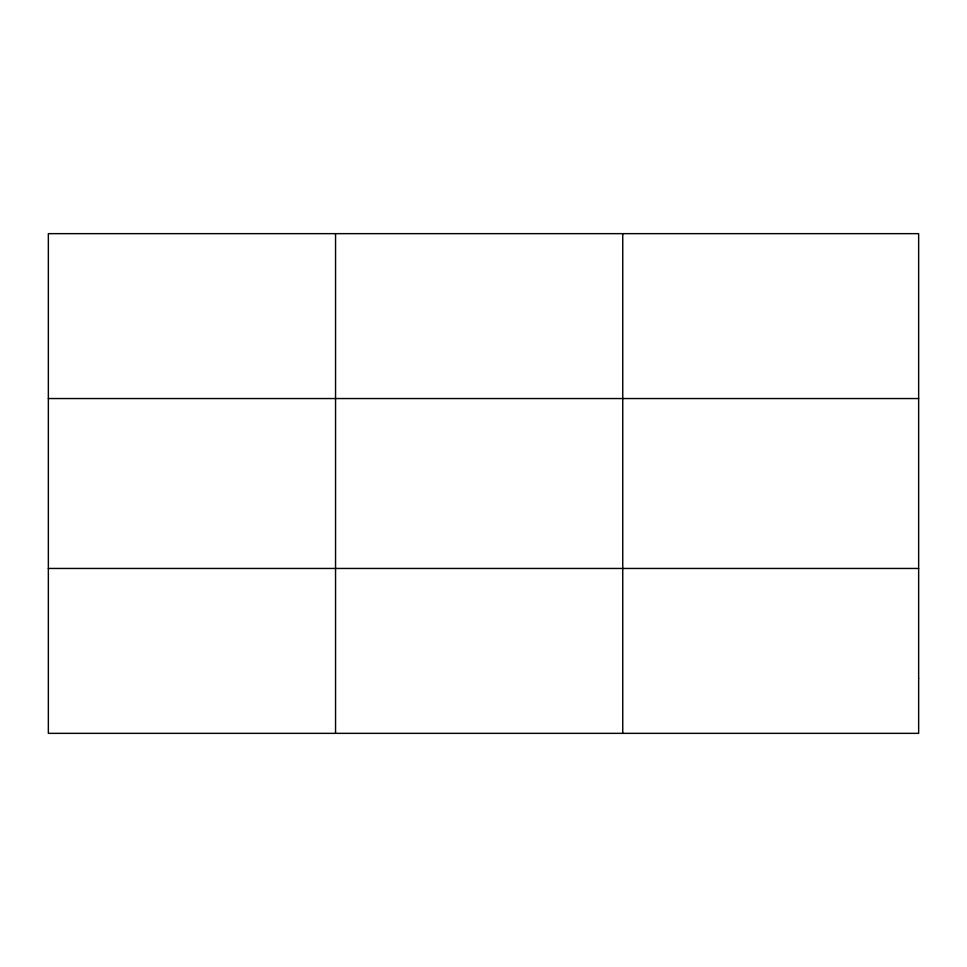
<?xml version="1.0" encoding="UTF-8"?>
<svg xmlns="http://www.w3.org/2000/svg" width="967" height="967" viewBox="0 0 967 967"><rect width="100%" height="100%" fill="white"/><g stroke="black" fill="none" stroke-linecap="round" stroke-linejoin="round"><path stroke-width="1.45" d="M335.549 733.349L335.549 233.651M48.35 398.549L918.65 398.549M48.35 568.451L918.65 568.451M622.748 233.651L622.748 733.349M918.65 678.387L918.65 733.349L48.35 733.349L48.35 233.651L918.65 233.651L918.65 678.387"/></g></svg>
